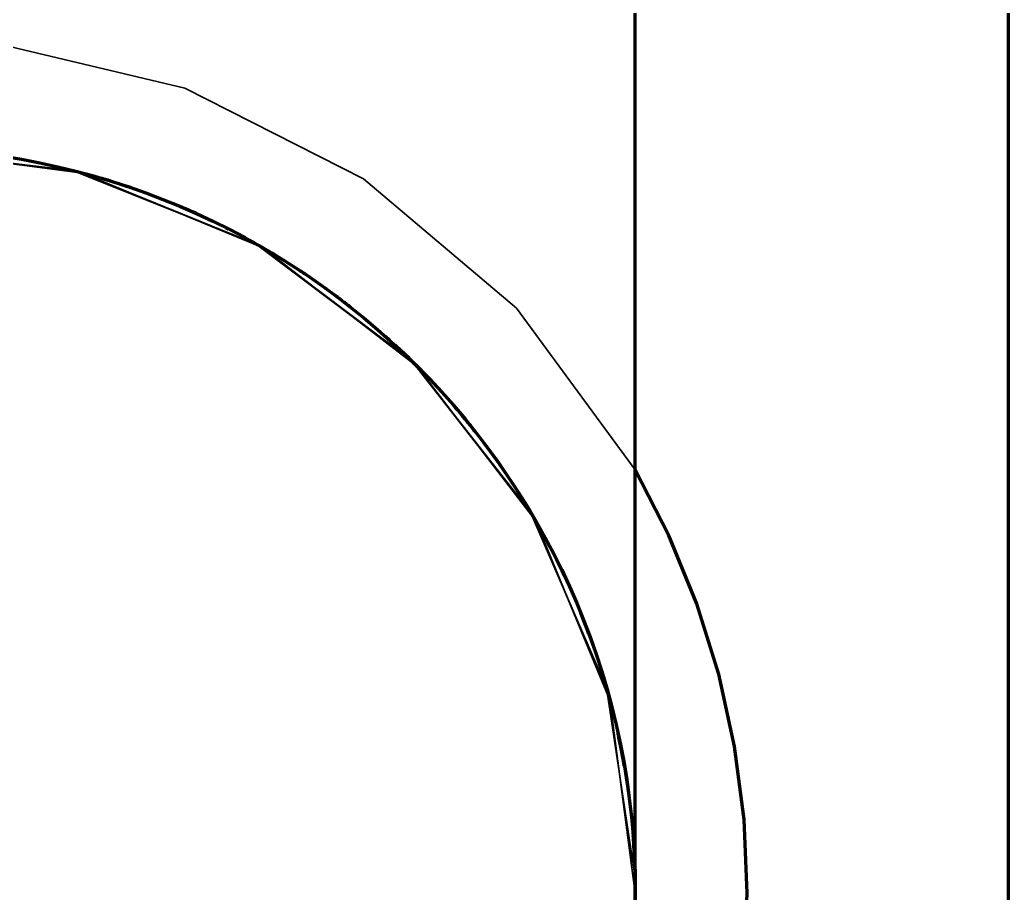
# Model space of a CAD drawing. Header units: millimetres. Extents: x 0 to 2382, y 0 to 420.
# Drawn here: x 124.7349 to 125, y 110 to 110.2343 of the extents above; entities that cross this region are included whole.
import ezdxf

# ---------------------------------------------------------------- set-up
doc = ezdxf.new("R2010")
doc.units = ezdxf.units.MM
doc.linetypes.add('IRAM-E-TRAZOS', pattern=[5, 4, -1])
doc.layers.add('01-VISIBLE', color=7, linetype='CONTINUOUS', lineweight=70)
doc.layers.add('02-OCULTA', color=4, linetype='IRAM-E-TRAZOS', lineweight=35)

msp = doc.modelspace()

# ---------------------------------------------------------------- linework, layer by layer
at = {"layer": '01-VISIBLE'}
for points in [[(125, 110.5), (125, 110.45), (125, 110.4), (125, 110.35), (125, 110.3), (125, 110.25), (125, 110.2), (125, 110.15), (125, 110.1), (125, 110.05), (125, 110)], [(124.9, 109.52), (124.9, 109.57053), (124.9, 109.62105), (124.9, 109.67158), (124.9, 109.72211), (124.9, 109.77263), (124.9, 109.82316), (124.9, 109.87368), (124.9, 109.92421), (124.9, 109.97474), (124.9, 110.02526), (124.9, 110.07579), (124.9, 110.12632), (124.9, 110.17684), (124.9, 110.22737), (124.9, 110.27789), (124.9, 110.32842), (124.9, 110.37895), (124.9, 110.42947), (124.9, 110.48)], [(124.9, 110), (124.9, 110.05333), (124.9, 110.10667), (124.9, 110.16), (124.9, 110.21333), (124.9, 110.26667), (124.9, 110.32), (124.9, 110.37333), (124.9, 110.42667), (124.9, 110.48)], [(124.73493, 110.19693), (124.73493, 110.19693), (124.73492, 110.19693), (124.73491, 110.19693), (124.73491, 110.19693), (124.7349, 110.19693), (124.73489, 110.19693)], [(124.75647, 110.19186), (124.75647, 110.19186), (124.75647, 110.19186), (124.75647, 110.19186), (124.75647, 110.19186), (124.75647, 110.19186), (124.75647, 110.19186)], [(124.75795, 110.19142), (124.75772, 110.19149), (124.75749, 110.19156), (124.75725, 110.19163), (124.75702, 110.1917), (124.75679, 110.19177), (124.75656, 110.19184)], [(124.76156, 110.19029), (124.76096, 110.19048), (124.76036, 110.19067), (124.75976, 110.19086), (124.75916, 110.19105), (124.75855, 110.19124), (124.75795, 110.19142)], [(124.76461, 110.18928), (124.7641, 110.18945), (124.76359, 110.18962), (124.76309, 110.18979), (124.76258, 110.18996), (124.76207, 110.19012), (124.76156, 110.19029)], [(124.76464, 110.18927), (124.76463, 110.18927), (124.76463, 110.18927), (124.76462, 110.18927), (124.76462, 110.18927), (124.76461, 110.18927), (124.76461, 110.18928)], [(124.77648, 110.1848), (124.77646, 110.18481), (124.77645, 110.18481), (124.77644, 110.18482), (124.77643, 110.18482), (124.77641, 110.18483), (124.7764, 110.18483)], [(124.78221, 110.18232), (124.78127, 110.18275), (124.78032, 110.18316), (124.77938, 110.18357), (124.77843, 110.18398), (124.77748, 110.18438), (124.77653, 110.18478)], [(124.78959, 110.17881), (124.78959, 110.17881), (124.78959, 110.17881), (124.78959, 110.17881), (124.78959, 110.17881), (124.78959, 110.17881), (124.78959, 110.17881)], [(124.78969, 110.17876), (124.78969, 110.17876), (124.78969, 110.17876), (124.78969, 110.17876), (124.78969, 110.17876), (124.78969, 110.17876), (124.78969, 110.17876)], [(124.78978, 110.17872), (124.78978, 110.17872), (124.78978, 110.17872), (124.78978, 110.17872), (124.78978, 110.17872), (124.78978, 110.17872), (124.78978, 110.17872)], [(124.79101, 110.17809), (124.79088, 110.17816), (124.79074, 110.17823), (124.79061, 110.1783), (124.79048, 110.17836), (124.79034, 110.17843), (124.79021, 110.1785)], [(124.80253, 110.17172), (124.80153, 110.17231), (124.80054, 110.17289), (124.79954, 110.17347), (124.79853, 110.17404), (124.79753, 110.17461), (124.79652, 110.17517)], [(124.80297, 110.17146), (124.8029, 110.1715), (124.80283, 110.17154), (124.80276, 110.17158), (124.80269, 110.17163), (124.80261, 110.17167), (124.80254, 110.17171)], [(124.80338, 110.17121), (124.80332, 110.17125), (124.80325, 110.17129), (124.80318, 110.17133), (124.80311, 110.17137), (124.80304, 110.17141), (124.80298, 110.17145)], [(124.80614, 110.16951), (124.80611, 110.16953), (124.80608, 110.16955), (124.80605, 110.16957), (124.80601, 110.16959), (124.80598, 110.16961), (124.80595, 110.16963)], [(124.80631, 110.16941), (124.80628, 110.16942), (124.80626, 110.16944), (124.80623, 110.16945), (124.80621, 110.16947), (124.80618, 110.16949), (124.80616, 110.1695)], [(124.80635, 110.16938), (124.80635, 110.16938), (124.80635, 110.16938), (124.80635, 110.16938), (124.80635, 110.16938), (124.80635, 110.16938), (124.80635, 110.16938)], [(124.80656, 110.16925), (124.80656, 110.16925), (124.80656, 110.16925), (124.80656, 110.16925), (124.80656, 110.16925), (124.80656, 110.16925), (124.80656, 110.16925)], [(124.80676, 110.16912), (124.80676, 110.16912), (124.80676, 110.16912), (124.80676, 110.16912), (124.80676, 110.16912), (124.80676, 110.16912), (124.80676, 110.16912)], [(124.80696, 110.16899), (124.80696, 110.16899), (124.80696, 110.16899), (124.80696, 110.16899), (124.80696, 110.16899), (124.80696, 110.16899), (124.80696, 110.16899)], [(124.80717, 110.16886), (124.80717, 110.16886), (124.80717, 110.16886), (124.80717, 110.16886), (124.80717, 110.16886), (124.80717, 110.16886), (124.80717, 110.16886)], [(124.80737, 110.16874), (124.80737, 110.16874), (124.80737, 110.16874), (124.80737, 110.16874), (124.80737, 110.16874), (124.80737, 110.16874), (124.80737, 110.16874)], [(124.80757, 110.16861), (124.80757, 110.16861), (124.80757, 110.16861), (124.80757, 110.16861), (124.80757, 110.16861), (124.80757, 110.16861), (124.80757, 110.16861)], [(124.80777, 110.16848), (124.80777, 110.16848), (124.80777, 110.16848), (124.80777, 110.16848), (124.80777, 110.16848), (124.80777, 110.16848), (124.80777, 110.16848)], [(124.80798, 110.16835), (124.80798, 110.16835), (124.80798, 110.16835), (124.80798, 110.16835), (124.80798, 110.16835), (124.80798, 110.16835), (124.80798, 110.16835)], [(124.80818, 110.16822), (124.80818, 110.16822), (124.80818, 110.16822), (124.80818, 110.16822), (124.80818, 110.16822), (124.80818, 110.16822), (124.80818, 110.16822)], [(124.80838, 110.16809), (124.80838, 110.16809), (124.80838, 110.16809), (124.80838, 110.16809), (124.80838, 110.16809), (124.80838, 110.16809), (124.80838, 110.16809)], [(124.80858, 110.16796), (124.80858, 110.16796), (124.80858, 110.16796), (124.80858, 110.16796), (124.80858, 110.16796), (124.80858, 110.16796), (124.80858, 110.16796)], [(124.80898, 110.1677), (124.80898, 110.1677), (124.80898, 110.1677), (124.80898, 110.1677), (124.80898, 110.1677), (124.80898, 110.1677), (124.80898, 110.1677)], [(124.80918, 110.16757), (124.80918, 110.16757), (124.80918, 110.16757), (124.80918, 110.16757), (124.80918, 110.16757), (124.80918, 110.16757), (124.80918, 110.16757)], [(124.80938, 110.16744), (124.80938, 110.16744), (124.80938, 110.16744), (124.80938, 110.16744), (124.80938, 110.16744), (124.80938, 110.16744), (124.80938, 110.16744)], [(124.80958, 110.16731), (124.80958, 110.16731), (124.80958, 110.16731), (124.80958, 110.16731), (124.80958, 110.16731), (124.80958, 110.16731), (124.80958, 110.16731)], [(124.80974, 110.1672), (124.80974, 110.1672), (124.80974, 110.1672), (124.80974, 110.1672), (124.80974, 110.1672), (124.80974, 110.1672), (124.80974, 110.1672)], [(124.8099, 110.1671), (124.8099, 110.1671), (124.8099, 110.1671), (124.8099, 110.1671), (124.8099, 110.1671), (124.8099, 110.1671), (124.8099, 110.1671)], [(124.81006, 110.16699), (124.81006, 110.16699), (124.81006, 110.16699), (124.81006, 110.16699), (124.81006, 110.16699), (124.81006, 110.16699), (124.81006, 110.16699)], [(124.81051, 110.16669), (124.81045, 110.16673), (124.81039, 110.16677), (124.81033, 110.16681), (124.81027, 110.16685), (124.81021, 110.16689), (124.81015, 110.16693)], [(124.81148, 110.16605), (124.81138, 110.16612), (124.81128, 110.16618), (124.81118, 110.16625), (124.81108, 110.16632), (124.81097, 110.16639), (124.81087, 110.16646)], [(124.81707, 110.16215), (124.81705, 110.16217), (124.81702, 110.16219), (124.817, 110.16221), (124.81697, 110.16223), (124.81694, 110.16225), (124.81692, 110.16227)], [(124.81738, 110.16193), (124.81738, 110.16193), (124.81737, 110.16194), (124.81737, 110.16194), (124.81737, 110.16194), (124.81736, 110.16194), (124.81736, 110.16195)], [(124.81787, 110.16157), (124.81786, 110.16158), (124.81785, 110.16159), (124.81784, 110.1616), (124.81783, 110.16161), (124.81782, 110.16162), (124.8178, 110.16162)], [(124.81825, 110.1613), (124.81825, 110.1613), (124.81825, 110.1613), (124.81825, 110.1613), (124.81825, 110.1613), (124.81825, 110.1613), (124.81825, 110.1613)], [(124.81873, 110.16094), (124.81873, 110.16095), (124.81872, 110.16095), (124.81871, 110.16096), (124.8187, 110.16097), (124.81869, 110.16097), (124.81869, 110.16098)], [(124.81916, 110.16063), (124.81916, 110.16063), (124.81915, 110.16063), (124.81914, 110.16064), (124.81914, 110.16064), (124.81913, 110.16065), (124.81912, 110.16065)], [(124.81921, 110.16059), (124.81921, 110.16059), (124.8192, 110.16059), (124.8192, 110.1606), (124.81919, 110.1606), (124.81919, 110.16061), (124.81918, 110.16061)], [(124.81927, 110.16055), (124.81926, 110.16055), (124.81925, 110.16056), (124.81924, 110.16056), (124.81924, 110.16057), (124.81923, 110.16058), (124.81922, 110.16058)], [(124.81932, 110.16051), (124.81931, 110.16051), (124.81931, 110.16052), (124.8193, 110.16052), (124.81929, 110.16053), (124.81928, 110.16054), (124.81927, 110.16054)], [(124.81937, 110.16047), (124.81937, 110.16047), (124.81936, 110.16048), (124.81935, 110.16048), (124.81934, 110.16049), (124.81934, 110.1605), (124.81933, 110.1605)], [(124.81943, 110.16043), (124.81942, 110.16043), (124.81941, 110.16044), (124.81941, 110.16044), (124.8194, 110.16045), (124.81939, 110.16045), (124.81938, 110.16046)], [(124.81948, 110.16039), (124.81947, 110.16039), (124.81947, 110.1604), (124.81946, 110.1604), (124.81945, 110.16041), (124.81945, 110.16041), (124.81944, 110.16042)], [(124.81953, 110.16035), (124.81953, 110.16035), (124.81952, 110.16036), (124.81951, 110.16036), (124.81951, 110.16037), (124.8195, 110.16037), (124.81949, 110.16038)], [(124.81959, 110.16031), (124.81958, 110.16031), (124.81958, 110.16032), (124.81957, 110.16032), (124.81956, 110.16033), (124.81956, 110.16033), (124.81955, 110.16034)], [(124.81964, 110.16027), (124.81964, 110.16027), (124.81963, 110.16028), (124.81962, 110.16028), (124.81962, 110.16029), (124.81961, 110.16029), (124.8196, 110.1603)], [(124.81969, 110.16023), (124.81969, 110.16023), (124.81968, 110.16024), (124.81968, 110.16024), (124.81967, 110.16025), (124.81967, 110.16025), (124.81966, 110.16026)], [(124.81975, 110.16019), (124.81974, 110.1602), (124.81973, 110.1602), (124.81972, 110.16021), (124.81971, 110.16021), (124.8197, 110.16022), (124.8197, 110.16023)], [(124.8198, 110.16015), (124.81979, 110.16016), (124.81978, 110.16016), (124.81978, 110.16017), (124.81977, 110.16017), (124.81976, 110.16018), (124.81975, 110.16019)], [(124.81985, 110.16011), (124.81985, 110.16012), (124.81984, 110.16012), (124.81983, 110.16013), (124.81982, 110.16013), (124.81981, 110.16014), (124.81981, 110.16015)], [(124.81991, 110.16007), (124.8199, 110.16008), (124.81989, 110.16008), (124.81988, 110.16009), (124.81988, 110.16009), (124.81987, 110.1601), (124.81986, 110.1601)], [(124.81996, 110.16003), (124.81995, 110.16004), (124.81995, 110.16004), (124.81994, 110.16005), (124.81993, 110.16005), (124.81992, 110.16006), (124.81992, 110.16006)], [(124.82001, 110.15999), (124.82001, 110.16), (124.82, 110.16), (124.81999, 110.16001), (124.81998, 110.16001), (124.81998, 110.16002), (124.81997, 110.16002)], [(124.82007, 110.15995), (124.82006, 110.15995), (124.82005, 110.15996), (124.82005, 110.15997), (124.82004, 110.15997), (124.82003, 110.15998), (124.82003, 110.15998)], [(124.82012, 110.15991), (124.82011, 110.15991), (124.82011, 110.15992), (124.8201, 110.15992), (124.82009, 110.15993), (124.82009, 110.15993), (124.82008, 110.15994)], [(124.82017, 110.15987), (124.82017, 110.15987), (124.82016, 110.15988), (124.82015, 110.15988), (124.82015, 110.15989), (124.82014, 110.15989), (124.82013, 110.1599)], [(124.82023, 110.15983), (124.82022, 110.15983), (124.82021, 110.15984), (124.82021, 110.15984), (124.8202, 110.15985), (124.8202, 110.15985), (124.82019, 110.15986)], [(124.82028, 110.15979), (124.82027, 110.15979), (124.82027, 110.1598), (124.82026, 110.1598), (124.82026, 110.15981), (124.82025, 110.15981), (124.82024, 110.15982)], [(124.82033, 110.15975), (124.82032, 110.15976), (124.82032, 110.15976), (124.82031, 110.15977), (124.8203, 110.15978), (124.82029, 110.15978), (124.82028, 110.15979)], [(124.82039, 110.15971), (124.82038, 110.15972), (124.82037, 110.15972), (124.82036, 110.15973), (124.82035, 110.15974), (124.82034, 110.15974), (124.82034, 110.15975)], [(124.82044, 110.15967), (124.82043, 110.15968), (124.82042, 110.15968), (124.82041, 110.15969), (124.82041, 110.15969), (124.8204, 110.1597), (124.82039, 110.15971)], [(124.82049, 110.15963), (124.82048, 110.15964), (124.82048, 110.15964), (124.82047, 110.15965), (124.82046, 110.15965), (124.82045, 110.15966), (124.82045, 110.15967)], [(124.82054, 110.15959), (124.82054, 110.1596), (124.82053, 110.1596), (124.82052, 110.15961), (124.82051, 110.15961), (124.82051, 110.15962), (124.8205, 110.15962)], [(124.8206, 110.15955), (124.82059, 110.15956), (124.82058, 110.15956), (124.82058, 110.15957), (124.82057, 110.15957), (124.82056, 110.15958), (124.82055, 110.15958)], [(124.82065, 110.15951), (124.82064, 110.15952), (124.82064, 110.15952), (124.82063, 110.15953), (124.82062, 110.15953), (124.82062, 110.15954), (124.82061, 110.15954)], [(124.8207, 110.15947), (124.8207, 110.15948), (124.82069, 110.15948), (124.82068, 110.15949), (124.82068, 110.15949), (124.82067, 110.1595), (124.82066, 110.1595)], [(124.82076, 110.15943), (124.82075, 110.15944), (124.82074, 110.15944), (124.82074, 110.15944), (124.82073, 110.15945), (124.82072, 110.15945), (124.82072, 110.15946)], [(124.82081, 110.15939), (124.8208, 110.15939), (124.8208, 110.1594), (124.82079, 110.1594), (124.82078, 110.15941), (124.82078, 110.15941), (124.82077, 110.15942)], [(124.82086, 110.15935), (124.82085, 110.15936), (124.82084, 110.15936), (124.82084, 110.15937), (124.82083, 110.15938), (124.82082, 110.15938), (124.82081, 110.15939)], [(124.82091, 110.15931), (124.82091, 110.15932), (124.8209, 110.15932), (124.82089, 110.15933), (124.82088, 110.15934), (124.82087, 110.15934), (124.82086, 110.15935)], [(124.82097, 110.15927), (124.82096, 110.15928), (124.82095, 110.15928), (124.82094, 110.15929), (124.82093, 110.15929), (124.82093, 110.1593), (124.82092, 110.15931)], [(124.82102, 110.15923), (124.82101, 110.15924), (124.821, 110.15924), (124.821, 110.15925), (124.82099, 110.15925), (124.82098, 110.15926), (124.82097, 110.15927)], [(124.82107, 110.15919), (124.82107, 110.1592), (124.82106, 110.1592), (124.82105, 110.15921), (124.82104, 110.15921), (124.82103, 110.15922), (124.82103, 110.15922)], [(124.82113, 110.15915), (124.82112, 110.15916), (124.82111, 110.15916), (124.8211, 110.15917), (124.8211, 110.15917), (124.82109, 110.15918), (124.82108, 110.15918)], [(124.82118, 110.15911), (124.82117, 110.15911), (124.82116, 110.15912), (124.82116, 110.15913), (124.82115, 110.15913), (124.82114, 110.15914), (124.82114, 110.15914)], [(124.82123, 110.15907), (124.82122, 110.15907), (124.82122, 110.15908), (124.82121, 110.15908), (124.8212, 110.15909), (124.8212, 110.15909), (124.82119, 110.1591)], [(124.82135, 110.15898), (124.82133, 110.15899), (124.82131, 110.15901), (124.8213, 110.15902), (124.82128, 110.15903), (124.82126, 110.15905), (124.82125, 110.15906)], [(124.82327, 110.15749), (124.82304, 110.15767), (124.82281, 110.15785), (124.82258, 110.15803), (124.82234, 110.15821), (124.82211, 110.15839), (124.82188, 110.15857)], [(124.82338, 110.15741), (124.82337, 110.15742), (124.82336, 110.15742), (124.82335, 110.15743), (124.82334, 110.15744), (124.82333, 110.15745), (124.82332, 110.15745)], [(124.82357, 110.15726), (124.82357, 110.15726), (124.82356, 110.15726), (124.82356, 110.15727), (124.82356, 110.15727), (124.82356, 110.15727), (124.82356, 110.15727)], [(124.82369, 110.15716), (124.82368, 110.15718), (124.82366, 110.15719), (124.82365, 110.1572), (124.82363, 110.15721), (124.82362, 110.15722), (124.82361, 110.15723)], [(124.82391, 110.15699), (124.82391, 110.15699), (124.82391, 110.15699), (124.82391, 110.15699), (124.82391, 110.15699), (124.82391, 110.15699), (124.82391, 110.15699)], [(124.82414, 110.15681), (124.82414, 110.15681), (124.82414, 110.15681), (124.82414, 110.15681), (124.82414, 110.15681), (124.82414, 110.15681), (124.82414, 110.15681)], [(124.82432, 110.15667), (124.82431, 110.15667), (124.8243, 110.15668), (124.82429, 110.15669), (124.82428, 110.1567), (124.82428, 110.1567), (124.82427, 110.15671)], [(124.8245, 110.15652), (124.8245, 110.15652), (124.8245, 110.15652), (124.8245, 110.15652), (124.8245, 110.15652), (124.8245, 110.15652), (124.8245, 110.15652)], [(124.82468, 110.15638), (124.82468, 110.15638), (124.82468, 110.15638), (124.82468, 110.15638), (124.82468, 110.15638), (124.82468, 110.15638), (124.82468, 110.15638)], [(124.82486, 110.15623), (124.82486, 110.15623), (124.82486, 110.15623), (124.82486, 110.15623), (124.82486, 110.15623), (124.82486, 110.15623), (124.82486, 110.15623)], [(124.82505, 110.15609), (124.82505, 110.15609), (124.82505, 110.15609), (124.82505, 110.15609), (124.82505, 110.15609), (124.82505, 110.15609), (124.82505, 110.15609)], [(124.82523, 110.15594), (124.82523, 110.15594), (124.82523, 110.15594), (124.82523, 110.15594), (124.82523, 110.15594), (124.82523, 110.15594), (124.82523, 110.15594)], [(124.82541, 110.1558), (124.82541, 110.1558), (124.82541, 110.1558), (124.82541, 110.1558), (124.82541, 110.1558), (124.82541, 110.1558), (124.82541, 110.1558)], [(124.82559, 110.15565), (124.82559, 110.15565), (124.82559, 110.15565), (124.82559, 110.15565), (124.82559, 110.15565), (124.82559, 110.15565), (124.82559, 110.15565)], [(124.82577, 110.15551), (124.82577, 110.15551), (124.82577, 110.15551), (124.82577, 110.15551), (124.82577, 110.15551), (124.82577, 110.15551), (124.82577, 110.15551)], [(124.82595, 110.15536), (124.82595, 110.15536), (124.82595, 110.15536), (124.82595, 110.15536), (124.82595, 110.15536), (124.82595, 110.15536), (124.82595, 110.15536)], [(124.83417, 110.14832), (124.83398, 110.14849), (124.83378, 110.14867), (124.83359, 110.14884), (124.83339, 110.14902), (124.8332, 110.14919), (124.83301, 110.14936)], [(124.83503, 110.14753), (124.83503, 110.14753), (124.83503, 110.14753), (124.83503, 110.14754), (124.83503, 110.14754), (124.83503, 110.14754), (124.83503, 110.14754)], [(124.83526, 110.14733), (124.83526, 110.14733), (124.83526, 110.14733), (124.83526, 110.14733), (124.83526, 110.14733), (124.83526, 110.14733), (124.83526, 110.14733)], [(124.83589, 110.14674), (124.83583, 110.1468), (124.83576, 110.14687), (124.83569, 110.14693), (124.83562, 110.14699), (124.83555, 110.14706), (124.83548, 110.14712)], [(124.84266, 110.14018), (124.84155, 110.14129), (124.84044, 110.14239), (124.83932, 110.14349), (124.8382, 110.14458), (124.83706, 110.14565), (124.83591, 110.14672)], [(124.85503, 110.12636), (124.85439, 110.12714), (124.85375, 110.12791), (124.85311, 110.12868), (124.85246, 110.12945), (124.8518, 110.13021), (124.85115, 110.13097)], [(124.85526, 110.12607), (124.85522, 110.12612), (124.85518, 110.12617), (124.85514, 110.12622), (124.85511, 110.12626), (124.85507, 110.12631), (124.85503, 110.12636)], [(124.85702, 110.12387), (124.85673, 110.12424), (124.85644, 110.12461), (124.85615, 110.12497), (124.85585, 110.12534), (124.85556, 110.1257), (124.85526, 110.12607)], [(124.85712, 110.12374), (124.85711, 110.12376), (124.8571, 110.12378), (124.85708, 110.12379), (124.85707, 110.12381), (124.85706, 110.12383), (124.85704, 110.12384)], [(124.8572, 110.12365), (124.85719, 110.12366), (124.85717, 110.12368), (124.85716, 110.12369), (124.85715, 110.12371), (124.85714, 110.12372), (124.85713, 110.12374)], [(124.85721, 110.12364), (124.85721, 110.12364), (124.85721, 110.12364), (124.85721, 110.12364), (124.8572, 110.12364), (124.8572, 110.12364), (124.8572, 110.12364)], [(124.86385, 110.11469), (124.86381, 110.11475), (124.86377, 110.11481), (124.86373, 110.11486), (124.86369, 110.11492), (124.86365, 110.11498), (124.86361, 110.11503)], [(124.86397, 110.11452), (124.86395, 110.11455), (124.86393, 110.11458), (124.86391, 110.11461), (124.86389, 110.11463), (124.86387, 110.11466), (124.86385, 110.11469)], [(124.86628, 110.11114), (124.8659, 110.11171), (124.86551, 110.11227), (124.86513, 110.11284), (124.86475, 110.1134), (124.86436, 110.11396), (124.86397, 110.11452)], [(124.93, 110), (124.92915, 110.01977), (124.9266, 110.0394), (124.92237, 110.05874), (124.9165, 110.07764), (124.90902, 110.09596), (124.9, 110.11358)], [(124.93, 110), (124.92915, 110.01977), (124.9266, 110.0394), (124.92237, 110.05874), (124.9165, 110.07764), (124.90902, 110.09596), (124.9, 110.11358)], [(124.8663, 110.11111), (124.86629, 110.11111), (124.86629, 110.11111), (124.86629, 110.11112), (124.86629, 110.11112), (124.86629, 110.11112), (124.86629, 110.11112)], [(124.86646, 110.11087), (124.86644, 110.11089), (124.86643, 110.11091), (124.86641, 110.11094), (124.8664, 110.11096), (124.86638, 110.11099), (124.86636, 110.11101)], [(124.86757, 110.10918), (124.86739, 110.10945), (124.86722, 110.10972), (124.86704, 110.10999), (124.86686, 110.11027), (124.86668, 110.11054), (124.8665, 110.11081)], [(124.87422, 110.09821), (124.87422, 110.09823), (124.87421, 110.09825), (124.8742, 110.09826), (124.87419, 110.09828), (124.87418, 110.09829), (124.87417, 110.09831)], [(124.87529, 110.09629), (124.87512, 110.09661), (124.87494, 110.09693), (124.87476, 110.09725), (124.87459, 110.09757), (124.87441, 110.09789), (124.87423, 110.09821)], [(124.87619, 110.09465), (124.87604, 110.09492), (124.87589, 110.0952), (124.87574, 110.09547), (124.87559, 110.09574), (124.87544, 110.09602), (124.87529, 110.09629)], [(124.87628, 110.09447), (124.87627, 110.0945), (124.87625, 110.09453), (124.87623, 110.09456), (124.87622, 110.09459), (124.8762, 110.09462), (124.87619, 110.09465)], [(124.87796, 110.09127), (124.87768, 110.09181), (124.87741, 110.09234), (124.87713, 110.09287), (124.87685, 110.0934), (124.87657, 110.09394), (124.87628, 110.09447)], [(124.87805, 110.09109), (124.87804, 110.09112), (124.87802, 110.09115), (124.87801, 110.09117), (124.878, 110.0912), (124.87798, 110.09122), (124.87797, 110.09125)], [(124.88134, 110.08435), (124.88118, 110.08469), (124.88103, 110.08503), (124.88087, 110.08537), (124.88071, 110.0857), (124.88055, 110.08604), (124.88039, 110.08638)], [(124.88391, 110.0786), (124.88391, 110.0786), (124.88391, 110.0786), (124.88391, 110.0786), (124.88391, 110.0786), (124.88391, 110.0786), (124.88391, 110.0786)], [(124.88398, 110.07844), (124.88398, 110.07844), (124.88398, 110.07844), (124.88398, 110.07844), (124.88398, 110.07844), (124.88398, 110.07844), (124.88398, 110.07844)], [(124.88404, 110.07828), (124.88404, 110.07828), (124.88404, 110.07828), (124.88404, 110.07828), (124.88404, 110.07828), (124.88404, 110.07828), (124.88404, 110.07828)], [(124.88528, 110.0753), (124.88528, 110.07532), (124.88527, 110.07533), (124.88526, 110.07535), (124.88526, 110.07536), (124.88525, 110.07538), (124.88524, 110.0754)], [(124.88532, 110.07522), (124.88532, 110.07522), (124.88532, 110.07522), (124.88532, 110.07522), (124.88532, 110.07522), (124.88532, 110.07522), (124.88532, 110.07522)], [(124.88534, 110.07515), (124.88534, 110.07515), (124.88534, 110.07515), (124.88534, 110.07515), (124.88534, 110.07515), (124.88534, 110.07515), (124.88534, 110.07515)], [(124.88748, 110.06966), (124.88714, 110.07057), (124.88679, 110.07147), (124.88644, 110.07238), (124.88609, 110.07328), (124.88573, 110.07419), (124.88537, 110.07509)], [(124.89538, 110.04275), (124.89537, 110.04276), (124.89537, 110.04277), (124.89537, 110.04279), (124.89537, 110.0428), (124.89537, 110.04281), (124.89536, 110.04282)], [(124.89556, 110.0419), (124.89553, 110.04204), (124.8955, 110.04218), (124.89547, 110.04232), (124.89544, 110.04246), (124.89541, 110.0426), (124.89538, 110.04274)], [(124.89561, 110.0417), (124.8956, 110.04173), (124.89559, 110.04176), (124.89558, 110.0418), (124.89558, 110.04183), (124.89557, 110.04186), (124.89556, 110.04189)], [(124.89705, 110.03425), (124.89683, 110.03549), (124.8966, 110.03673), (124.89636, 110.03797), (124.89612, 110.03921), (124.89587, 110.04045), (124.89561, 110.04168)], [(124.89709, 110.03399), (124.89708, 110.03403), (124.89708, 110.03406), (124.89707, 110.03409), (124.89707, 110.03413), (124.89706, 110.03416), (124.89706, 110.03419)], [(124.89942, 110.01523), (124.89942, 110.01527), (124.89941, 110.0153), (124.89941, 110.01534), (124.89941, 110.01537), (124.89941, 110.0154), (124.8994, 110.01544)], [(124.89942, 110.01517), (124.89942, 110.01517), (124.89942, 110.01517), (124.89942, 110.01517), (124.89942, 110.01517), (124.89942, 110.01517), (124.89942, 110.01517)], [(124.89943, 110.01506), (124.89943, 110.01506), (124.89943, 110.01506), (124.89943, 110.01506), (124.89943, 110.01506), (124.89943, 110.01506), (124.89943, 110.01506)], [(124.89992, 110.00571), (124.89992, 110.00571), (124.89992, 110.00571), (124.89992, 110.00571), (124.89992, 110.00571), (124.89992, 110.00572), (124.89992, 110.00572)], [(124.89996, 110.00413), (124.89995, 110.00437), (124.89995, 110.00462), (124.89994, 110.00487), (124.89993, 110.00511), (124.89993, 110.00536), (124.89992, 110.00561)], [(124.89996, 110.00411), (124.89997, 110.00342), (124.89998, 110.00274), (124.89999, 110.00205), (124.9, 110.00137), (124.9, 110.00068), (124.9, 110)], [(124.9, 110), (124.9, 110.00068), (124.9, 110.00137), (124.89999, 110.00205), (124.89998, 110.00274), (124.89997, 110.00342), (124.89996, 110.00411)], [(124.9, 110), (124.89959, 109.98718), (124.89836, 109.97441), (124.89631, 109.96175), (124.89345, 109.94924), (124.8898, 109.93695), (124.88537, 109.92491)], [(124.89996, 109.99589), (124.89997, 109.99658), (124.89998, 109.99726), (124.89999, 109.99795), (124.9, 109.99863), (124.9, 109.99932), (124.9, 110)], [(124.9, 109.88642), (124.90902, 109.90404), (124.9165, 109.92236), (124.92237, 109.94126), (124.9266, 109.9606), (124.92915, 109.98023), (124.93, 110)], [(124.9, 109.88642), (124.90902, 109.90404), (124.9165, 109.92236), (124.92237, 109.94126), (124.9266, 109.9606), (124.92915, 109.98023), (124.93, 110)], [(124.9, 109.52), (124.9, 109.57333), (124.9, 109.62667), (124.9, 109.68), (124.9, 109.73333), (124.9, 109.78667), (124.9, 109.84), (124.9, 109.89333), (124.9, 109.94667), (124.9, 110)], [(125, 110), (125, 109.95), (125, 109.9), (125, 109.85), (125, 109.8), (125, 109.75), (125, 109.7), (125, 109.65), (125, 109.6), (125, 109.55), (125, 109.5), (125, 109.45), (125, 109.4), (125, 109.35), (125, 109.3)]]:
    msp.add_lwpolyline(points, dxfattribs=at)
msp.add_circle((124.7, 110), 0.2, dxfattribs=at)
at = {"layer": '02-OCULTA'}
for points in [[(125, 109.74615), (125, 109.79692), (125, 109.84769), (125, 109.89846), (125, 109.94923), (125, 110), (125, 110.05077), (125, 110.10154), (125, 110.15231), (125, 110.20308), (125, 110.25385), (125, 110.30462), (125, 110.35538), (125, 110.40615), (125, 110.45692), (125, 110.50769)], [(125, 110.50769), (125, 110.45692), (125, 110.40615), (125, 110.35538), (125, 110.30462), (125, 110.25385), (125, 110.20308), (125, 110.15231), (125, 110.10154), (125, 110.05077), (125, 110)], [(125, 109.75), (125, 109.8), (125, 109.85), (125, 109.9), (125, 109.95), (125, 110), (125, 110.05), (125, 110.1), (125, 110.15), (125, 110.2), (125, 110.25), (125, 110.3), (125, 110.35), (125, 110.4), (125, 110.45), (125, 110.5)], [(124.9, 110.11358), (124.86817, 110.15691), (124.82715, 110.19166), (124.77918, 110.21594), (124.72688, 110.22842), (124.67312, 110.22842), (124.62082, 110.21594), (124.57285, 110.19166), (124.53183, 110.15691), (124.5, 110.11358)], [(124.9, 110.11358), (124.86817, 110.15691), (124.82715, 110.19166), (124.77918, 110.21594), (124.72688, 110.22842), (124.67312, 110.22842), (124.62082, 110.21594), (124.57285, 110.19166), (124.53183, 110.15691), (124.5, 110.11358)], [(124.69668, 110.19997), (124.74909, 110.19388), (124.79808, 110.1743), (124.84024, 110.14259), (124.87265, 110.10096), (124.89304, 110.0523), (124.9, 110)], [(124.7, 110.2), (124.7511, 110.19336), (124.79881, 110.17389), (124.83996, 110.14287), (124.87182, 110.10236), (124.89227, 110.05506), (124.89996, 110.00411)], [(124.7, 110.2), (124.75176, 110.19319), (124.8, 110.17321), (124.84142, 110.14142), (124.87321, 110.1), (124.89319, 110.05176), (124.9, 110)], [(124.75647, 110.19186), (124.75292, 110.19287), (124.74935, 110.19381), (124.74577, 110.19469), (124.74217, 110.1955), (124.73856, 110.19625), (124.73493, 110.19693)], [(124.75656, 110.19184), (124.75654, 110.19184), (124.75653, 110.19184), (124.75651, 110.19185), (124.7565, 110.19185), (124.75649, 110.19186), (124.75647, 110.19186)], [(124.75795, 110.19142), (124.75795, 110.19142), (124.75795, 110.19142), (124.75795, 110.19142), (124.75795, 110.19142), (124.75795, 110.19142), (124.75795, 110.19142)], [(124.76156, 110.19029), (124.76156, 110.19029), (124.76156, 110.19029), (124.76156, 110.19029), (124.76156, 110.19029), (124.76156, 110.19029), (124.76156, 110.19029)], [(124.76461, 110.18928), (124.76461, 110.18928), (124.76461, 110.18928), (124.76461, 110.18928), (124.76461, 110.18928), (124.76461, 110.18928), (124.76461, 110.18928)], [(124.7764, 110.18483), (124.77446, 110.18562), (124.77251, 110.18639), (124.77055, 110.18714), (124.76859, 110.18787), (124.76662, 110.18858), (124.76464, 110.18927)], [(124.77653, 110.18478), (124.77652, 110.18478), (124.77651, 110.18479), (124.7765, 110.18479), (124.77649, 110.18479), (124.77648, 110.1848), (124.77648, 110.1848)], [(124.78959, 110.17881), (124.78837, 110.17942), (124.78714, 110.18002), (124.78592, 110.18061), (124.78468, 110.18119), (124.78345, 110.18176), (124.78221, 110.18232)], [(124.78969, 110.17876), (124.78967, 110.17877), (124.78966, 110.17878), (124.78964, 110.17879), (124.78962, 110.17879), (124.78961, 110.1788), (124.78959, 110.17881)], [(124.78978, 110.17872), (124.78977, 110.17872), (124.78975, 110.17873), (124.78974, 110.17874), (124.78972, 110.17875), (124.78971, 110.17875), (124.78969, 110.17876)], [(124.79021, 110.1785), (124.79014, 110.17854), (124.79007, 110.17857), (124.78999, 110.17861), (124.78992, 110.17864), (124.78985, 110.17868), (124.78978, 110.17872)], [(124.79652, 110.17517), (124.79561, 110.17567), (124.79469, 110.17616), (124.79378, 110.17665), (124.79286, 110.17714), (124.79194, 110.17762), (124.79101, 110.17809)], [(124.80254, 110.17171), (124.80254, 110.17171), (124.80254, 110.17172), (124.80254, 110.17172), (124.80253, 110.17172), (124.80253, 110.17172), (124.80253, 110.17172)], [(124.80298, 110.17145), (124.80298, 110.17145), (124.80297, 110.17145), (124.80297, 110.17145), (124.80297, 110.17145), (124.80297, 110.17145), (124.80297, 110.17146)], [(124.80595, 110.16963), (124.80552, 110.1699), (124.8051, 110.17016), (124.80467, 110.17042), (124.80424, 110.17069), (124.80381, 110.17095), (124.80338, 110.17121)], [(124.80616, 110.1695), (124.80616, 110.1695), (124.80615, 110.1695), (124.80615, 110.16951), (124.80615, 110.16951), (124.80615, 110.16951), (124.80614, 110.16951)], [(124.80635, 110.16938), (124.80634, 110.16939), (124.80633, 110.16939), (124.80633, 110.16939), (124.80632, 110.1694), (124.80632, 110.1694), (124.80631, 110.16941)], [(124.80656, 110.16925), (124.80652, 110.16927), (124.80649, 110.16929), (124.80645, 110.16931), (124.80642, 110.16934), (124.80639, 110.16936), (124.80635, 110.16938)], [(124.80676, 110.16912), (124.80673, 110.16914), (124.80669, 110.16917), (124.80666, 110.16919), (124.80662, 110.16921), (124.80659, 110.16923), (124.80656, 110.16925)], [(124.80696, 110.16899), (124.80693, 110.16902), (124.8069, 110.16904), (124.80686, 110.16906), (124.80683, 110.16908), (124.80679, 110.1691), (124.80676, 110.16912)], [(124.80717, 110.16886), (124.80713, 110.16889), (124.8071, 110.16891), (124.80706, 110.16893), (124.80703, 110.16895), (124.807, 110.16897), (124.80696, 110.16899)], [(124.80737, 110.16874), (124.80733, 110.16876), (124.8073, 110.16878), (124.80727, 110.1688), (124.80723, 110.16882), (124.8072, 110.16884), (124.80717, 110.16886)], [(124.80757, 110.16861), (124.80754, 110.16863), (124.8075, 110.16865), (124.80747, 110.16867), (124.80744, 110.16869), (124.8074, 110.16871), (124.80737, 110.16874)], [(124.80777, 110.16848), (124.80774, 110.1685), (124.80771, 110.16852), (124.80767, 110.16854), (124.80764, 110.16856), (124.80761, 110.16859), (124.80757, 110.16861)], [(124.80798, 110.16835), (124.80794, 110.16837), (124.80791, 110.16839), (124.80787, 110.16841), (124.80784, 110.16843), (124.80781, 110.16846), (124.80777, 110.16848)], [(124.80818, 110.16822), (124.80814, 110.16824), (124.80811, 110.16826), (124.80808, 110.16828), (124.80804, 110.16831), (124.80801, 110.16833), (124.80798, 110.16835)], [(124.80838, 110.16809), (124.80835, 110.16811), (124.80831, 110.16813), (124.80828, 110.16815), (124.80824, 110.16818), (124.80821, 110.1682), (124.80818, 110.16822)], [(124.80858, 110.16796), (124.80855, 110.16798), (124.80851, 110.168), (124.80848, 110.16802), (124.80845, 110.16805), (124.80841, 110.16807), (124.80838, 110.16809)], [(124.80898, 110.1677), (124.80891, 110.16774), (124.80885, 110.16779), (124.80878, 110.16783), (124.80871, 110.16787), (124.80865, 110.16792), (124.80858, 110.16796)], [(124.80918, 110.16757), (124.80915, 110.16759), (124.80912, 110.16761), (124.80908, 110.16763), (124.80905, 110.16766), (124.80902, 110.16768), (124.80898, 110.1677)], [(124.80938, 110.16744), (124.80935, 110.16746), (124.80932, 110.16748), (124.80928, 110.1675), (124.80925, 110.16752), (124.80922, 110.16755), (124.80918, 110.16757)], [(124.80958, 110.16731), (124.80955, 110.16733), (124.80952, 110.16735), (124.80948, 110.16737), (124.80945, 110.16739), (124.80942, 110.16742), (124.80938, 110.16744)], [(124.80974, 110.1672), (124.80972, 110.16722), (124.80969, 110.16724), (124.80966, 110.16725), (124.80964, 110.16727), (124.80961, 110.16729), (124.80958, 110.16731)], [(124.8099, 110.1671), (124.80988, 110.16711), (124.80985, 110.16713), (124.80982, 110.16715), (124.8098, 110.16717), (124.80977, 110.16718), (124.80974, 110.1672)], [(124.81006, 110.16699), (124.81004, 110.16701), (124.81001, 110.16703), (124.80998, 110.16704), (124.80996, 110.16706), (124.80993, 110.16708), (124.8099, 110.1671)], [(124.81015, 110.16693), (124.81014, 110.16694), (124.81012, 110.16695), (124.81011, 110.16696), (124.81009, 110.16697), (124.81008, 110.16698), (124.81006, 110.16699)], [(124.81087, 110.16646), (124.81081, 110.1665), (124.81075, 110.16653), (124.81069, 110.16657), (124.81063, 110.16661), (124.81057, 110.16665), (124.81051, 110.16669)], [(124.81692, 110.16227), (124.81602, 110.16291), (124.81512, 110.16355), (124.81422, 110.16418), (124.81331, 110.16481), (124.8124, 110.16543), (124.81148, 110.16605)], [(124.81736, 110.16195), (124.81731, 110.16198), (124.81727, 110.16201), (124.81722, 110.16205), (124.81717, 110.16208), (124.81712, 110.16212), (124.81707, 110.16215)], [(124.8178, 110.16162), (124.81773, 110.16168), (124.81766, 110.16173), (124.81759, 110.16178), (124.81752, 110.16183), (124.81745, 110.16188), (124.81738, 110.16193)], [(124.81825, 110.1613), (124.81818, 110.16135), (124.81812, 110.16139), (124.81806, 110.16144), (124.818, 110.16148), (124.81793, 110.16153), (124.81787, 110.16157)], [(124.81869, 110.16098), (124.81861, 110.16103), (124.81854, 110.16108), (124.81847, 110.16114), (124.8184, 110.16119), (124.81832, 110.16124), (124.81825, 110.1613)], [(124.81912, 110.16065), (124.81906, 110.1607), (124.81899, 110.16075), (124.81893, 110.1608), (124.81886, 110.16085), (124.8188, 110.16089), (124.81873, 110.16094)], [(124.81918, 110.16061), (124.81918, 110.16061), (124.81917, 110.16062), (124.81917, 110.16062), (124.81917, 110.16062), (124.81916, 110.16062), (124.81916, 110.16063)], [(124.81922, 110.16058), (124.81922, 110.16058), (124.81922, 110.16058), (124.81922, 110.16058), (124.81922, 110.16059), (124.81922, 110.16059), (124.81921, 110.16059)], [(124.81927, 110.16054), (124.81927, 110.16054), (124.81927, 110.16054), (124.81927, 110.16054), (124.81927, 110.16054), (124.81927, 110.16055), (124.81927, 110.16055)], [(124.81933, 110.1605), (124.81933, 110.1605), (124.81933, 110.1605), (124.81933, 110.1605), (124.81932, 110.1605), (124.81932, 110.16051), (124.81932, 110.16051)], [(124.81938, 110.16046), (124.81938, 110.16046), (124.81938, 110.16046), (124.81938, 110.16046), (124.81938, 110.16046), (124.81938, 110.16047), (124.81937, 110.16047)], [(124.81944, 110.16042), (124.81944, 110.16042), (124.81944, 110.16042), (124.81943, 110.16042), (124.81943, 110.16042), (124.81943, 110.16043), (124.81943, 110.16043)], [(124.81949, 110.16038), (124.81949, 110.16038), (124.81949, 110.16038), (124.81949, 110.16038), (124.81949, 110.16038), (124.81948, 110.16039), (124.81948, 110.16039)], [(124.81955, 110.16034), (124.81955, 110.16034), (124.81954, 110.16034), (124.81954, 110.16034), (124.81954, 110.16034), (124.81954, 110.16035), (124.81953, 110.16035)], [(124.8196, 110.1603), (124.8196, 110.1603), (124.8196, 110.1603), (124.8196, 110.1603), (124.81959, 110.1603), (124.81959, 110.16031), (124.81959, 110.16031)], [(124.81966, 110.16026), (124.81966, 110.16026), (124.81965, 110.16026), (124.81965, 110.16026), (124.81965, 110.16026), (124.81964, 110.16027), (124.81964, 110.16027)], [(124.8197, 110.16023), (124.8197, 110.16023), (124.8197, 110.16023), (124.8197, 110.16023), (124.8197, 110.16023), (124.81969, 110.16023), (124.81969, 110.16023)], [(124.81975, 110.16019), (124.81975, 110.16019), (124.81975, 110.16019), (124.81975, 110.16019), (124.81975, 110.16019), (124.81975, 110.16019), (124.81975, 110.16019)], [(124.81981, 110.16015), (124.8198, 110.16015), (124.8198, 110.16015), (124.8198, 110.16015), (124.8198, 110.16015), (124.8198, 110.16015), (124.8198, 110.16015)], [(124.81986, 110.1601), (124.81986, 110.16011), (124.81986, 110.16011), (124.81986, 110.16011), (124.81986, 110.16011), (124.81986, 110.16011), (124.81985, 110.16011)], [(124.81992, 110.16006), (124.81991, 110.16006), (124.81991, 110.16007), (124.81991, 110.16007), (124.81991, 110.16007), (124.81991, 110.16007), (124.81991, 110.16007)], [(124.81997, 110.16002), (124.81997, 110.16002), (124.81997, 110.16002), (124.81997, 110.16003), (124.81996, 110.16003), (124.81996, 110.16003), (124.81996, 110.16003)], [(124.82003, 110.15998), (124.82002, 110.15998), (124.82002, 110.15998), (124.82002, 110.15999), (124.82002, 110.15999), (124.82002, 110.15999), (124.82001, 110.15999)], [(124.82008, 110.15994), (124.82008, 110.15994), (124.82008, 110.15994), (124.82007, 110.15994), (124.82007, 110.15995), (124.82007, 110.15995), (124.82007, 110.15995)], [(124.82013, 110.1599), (124.82013, 110.1599), (124.82013, 110.1599), (124.82013, 110.1599), (124.82013, 110.15991), (124.82012, 110.15991), (124.82012, 110.15991)], [(124.82019, 110.15986), (124.82019, 110.15986), (124.82018, 110.15986), (124.82018, 110.15986), (124.82018, 110.15987), (124.82018, 110.15987), (124.82017, 110.15987)], [(124.82024, 110.15982), (124.82024, 110.15982), (124.82024, 110.15982), (124.82024, 110.15982), (124.82023, 110.15983), (124.82023, 110.15983), (124.82023, 110.15983)], [(124.82028, 110.15979), (124.82028, 110.15979), (124.82028, 110.15979), (124.82028, 110.15979), (124.82028, 110.15979), (124.82028, 110.15979), (124.82028, 110.15979)], [(124.82034, 110.15975), (124.82034, 110.15975), (124.82033, 110.15975), (124.82033, 110.15975), (124.82033, 110.15975), (124.82033, 110.15975), (124.82033, 110.15975)], [(124.82039, 110.15971), (124.82039, 110.15971), (124.82039, 110.15971), (124.82039, 110.15971), (124.82039, 110.15971), (124.82039, 110.15971), (124.82039, 110.15971)], [(124.82045, 110.15967), (124.82044, 110.15967), (124.82044, 110.15967), (124.82044, 110.15967), (124.82044, 110.15967), (124.82044, 110.15967), (124.82044, 110.15967)], [(124.8205, 110.15962), (124.8205, 110.15962), (124.8205, 110.15963), (124.8205, 110.15963), (124.82049, 110.15963), (124.82049, 110.15963), (124.82049, 110.15963)], [(124.82055, 110.15958), (124.82055, 110.15958), (124.82055, 110.15959), (124.82055, 110.15959), (124.82055, 110.15959), (124.82055, 110.15959), (124.82054, 110.15959)], [(124.82061, 110.15954), (124.82061, 110.15954), (124.82061, 110.15954), (124.8206, 110.15955), (124.8206, 110.15955), (124.8206, 110.15955), (124.8206, 110.15955)], [(124.82066, 110.1595), (124.82066, 110.1595), (124.82066, 110.1595), (124.82066, 110.15951), (124.82065, 110.15951), (124.82065, 110.15951), (124.82065, 110.15951)], [(124.82072, 110.15946), (124.82071, 110.15946), (124.82071, 110.15946), (124.82071, 110.15946), (124.82071, 110.15947), (124.82071, 110.15947), (124.8207, 110.15947)], [(124.82077, 110.15942), (124.82077, 110.15942), (124.82077, 110.15942), (124.82076, 110.15942), (124.82076, 110.15943), (124.82076, 110.15943), (124.82076, 110.15943)], [(124.82081, 110.15939), (124.82081, 110.15939), (124.82081, 110.15939), (124.82081, 110.15939), (124.82081, 110.15939), (124.82081, 110.15939), (124.82081, 110.15939)], [(124.82086, 110.15935), (124.82086, 110.15935), (124.82086, 110.15935), (124.82086, 110.15935), (124.82086, 110.15935), (124.82086, 110.15935), (124.82086, 110.15935)], [(124.82092, 110.15931), (124.82092, 110.15931), (124.82092, 110.15931), (124.82092, 110.15931), (124.82092, 110.15931), (124.82092, 110.15931), (124.82091, 110.15931)], [(124.82097, 110.15927), (124.82097, 110.15927), (124.82097, 110.15927), (124.82097, 110.15927), (124.82097, 110.15927), (124.82097, 110.15927), (124.82097, 110.15927)], [(124.82103, 110.15922), (124.82103, 110.15923), (124.82102, 110.15923), (124.82102, 110.15923), (124.82102, 110.15923), (124.82102, 110.15923), (124.82102, 110.15923)], [(124.82108, 110.15918), (124.82108, 110.15918), (124.82108, 110.15919), (124.82108, 110.15919), (124.82108, 110.15919), (124.82107, 110.15919), (124.82107, 110.15919)], [(124.82114, 110.15914), (124.82113, 110.15914), (124.82113, 110.15914), (124.82113, 110.15915), (124.82113, 110.15915), (124.82113, 110.15915), (124.82113, 110.15915)], [(124.82119, 110.1591), (124.82119, 110.1591), (124.82119, 110.1591), (124.82118, 110.1591), (124.82118, 110.15911), (124.82118, 110.15911), (124.82118, 110.15911)], [(124.82125, 110.15906), (124.82124, 110.15906), (124.82124, 110.15906), (124.82124, 110.15906), (124.82124, 110.15907), (124.82123, 110.15907), (124.82123, 110.15907)], [(124.82188, 110.15857), (124.82179, 110.15864), (124.8217, 110.15871), (124.82161, 110.15878), (124.82153, 110.15884), (124.82144, 110.15891), (124.82135, 110.15898)], [(124.82332, 110.15745), (124.82331, 110.15746), (124.82331, 110.15747), (124.8233, 110.15747), (124.82329, 110.15748), (124.82328, 110.15749), (124.82327, 110.15749)], [(124.82356, 110.15727), (124.82353, 110.15729), (124.8235, 110.15732), (124.82347, 110.15734), (124.82344, 110.15736), (124.82341, 110.15739), (124.82338, 110.15741)], [(124.82361, 110.15723), (124.8236, 110.15724), (124.82359, 110.15724), (124.82359, 110.15725), (124.82358, 110.15725), (124.82357, 110.15726), (124.82357, 110.15726)], [(124.82391, 110.15699), (124.82388, 110.15702), (124.82384, 110.15705), (124.8238, 110.15708), (124.82377, 110.15711), (124.82373, 110.15713), (124.82369, 110.15716)], [(124.82414, 110.15681), (124.8241, 110.15684), (124.82406, 110.15687), (124.82402, 110.1569), (124.82399, 110.15693), (124.82395, 110.15696), (124.82391, 110.15699)], [(124.82427, 110.15671), (124.82424, 110.15673), (124.82422, 110.15674), (124.8242, 110.15676), (124.82418, 110.15678), (124.82416, 110.1568), (124.82414, 110.15681)], [(124.8245, 110.15652), (124.82447, 110.15655), (124.82444, 110.15657), (124.82441, 110.1566), (124.82438, 110.15662), (124.82435, 110.15664), (124.82432, 110.15667)], [(124.82468, 110.15638), (124.82465, 110.1564), (124.82462, 110.15643), (124.82459, 110.15645), (124.82456, 110.15647), (124.82453, 110.1565), (124.8245, 110.15652)], [(124.82486, 110.15623), (124.82483, 110.15626), (124.8248, 110.15628), (124.82477, 110.15631), (124.82474, 110.15633), (124.82471, 110.15635), (124.82468, 110.15638)], [(124.82505, 110.15609), (124.82502, 110.15611), (124.82499, 110.15614), (124.82496, 110.15616), (124.82493, 110.15618), (124.8249, 110.15621), (124.82486, 110.15623)], [(124.82523, 110.15594), (124.8252, 110.15597), (124.82517, 110.15599), (124.82514, 110.15602), (124.82511, 110.15604), (124.82508, 110.15606), (124.82505, 110.15609)], [(124.82541, 110.1558), (124.82538, 110.15582), (124.82535, 110.15585), (124.82532, 110.15587), (124.82529, 110.15589), (124.82526, 110.15592), (124.82523, 110.15594)], [(124.82559, 110.15565), (124.82556, 110.15568), (124.82553, 110.1557), (124.8255, 110.15572), (124.82547, 110.15575), (124.82544, 110.15577), (124.82541, 110.1558)], [(124.82577, 110.15551), (124.82574, 110.15553), (124.82571, 110.15555), (124.82568, 110.15558), (124.82565, 110.1556), (124.82562, 110.15563), (124.82559, 110.15565)], [(124.82595, 110.15536), (124.82592, 110.15538), (124.82589, 110.15541), (124.82586, 110.15543), (124.82583, 110.15546), (124.8258, 110.15548), (124.82577, 110.15551)], [(124.83301, 110.14936), (124.83185, 110.15039), (124.83068, 110.1514), (124.82951, 110.1524), (124.82833, 110.1534), (124.82715, 110.15438), (124.82595, 110.15536)], [(124.83503, 110.14754), (124.83489, 110.14767), (124.83474, 110.1478), (124.8346, 110.14793), (124.83446, 110.14806), (124.83431, 110.14819), (124.83417, 110.14832)], [(124.83526, 110.14733), (124.83522, 110.14736), (124.83518, 110.1474), (124.83514, 110.14743), (124.83511, 110.14747), (124.83507, 110.1475), (124.83503, 110.14753)], [(124.83548, 110.14712), (124.83545, 110.14715), (124.83541, 110.14719), (124.83537, 110.14722), (124.83533, 110.14726), (124.8353, 110.14729), (124.83526, 110.14733)], [(124.83591, 110.14672), (124.83591, 110.14673), (124.83591, 110.14673), (124.8359, 110.14673), (124.8359, 110.14673), (124.8359, 110.14674), (124.83589, 110.14674)], [(124.85115, 110.13097), (124.84977, 110.13254), (124.84838, 110.1341), (124.84697, 110.13564), (124.84555, 110.13717), (124.84411, 110.13868), (124.84266, 110.14018)], [(124.85503, 110.12636), (124.85503, 110.12636), (124.85503, 110.12636), (124.85503, 110.12636), (124.85503, 110.12636), (124.85503, 110.12636), (124.85503, 110.12636)], [(124.85526, 110.12607), (124.85526, 110.12607), (124.85526, 110.12607), (124.85526, 110.12607), (124.85526, 110.12607), (124.85526, 110.12607), (124.85526, 110.12607)], [(124.85704, 110.12384), (124.85704, 110.12385), (124.85704, 110.12385), (124.85703, 110.12386), (124.85703, 110.12386), (124.85703, 110.12387), (124.85702, 110.12387)], [(124.85713, 110.12374), (124.85712, 110.12374), (124.85712, 110.12374), (124.85712, 110.12374), (124.85712, 110.12374), (124.85712, 110.12374), (124.85712, 110.12374)], [(124.8572, 110.12364), (124.8572, 110.12364), (124.8572, 110.12364), (124.8572, 110.12365), (124.8572, 110.12365), (124.8572, 110.12365), (124.8572, 110.12365)], [(124.86361, 110.11503), (124.86257, 110.11649), (124.86153, 110.11794), (124.86047, 110.11938), (124.85939, 110.12081), (124.85831, 110.12223), (124.85721, 110.12364)], [(124.86385, 110.11469), (124.86385, 110.11469), (124.86385, 110.11469), (124.86385, 110.11469), (124.86385, 110.11469), (124.86385, 110.11469), (124.86385, 110.11469)], [(124.86397, 110.11452), (124.86397, 110.11452), (124.86397, 110.11452), (124.86397, 110.11452), (124.86397, 110.11452), (124.86397, 110.11452), (124.86397, 110.11452)], [(124.86629, 110.11112), (124.86629, 110.11113), (124.86628, 110.11113), (124.86628, 110.11113), (124.86628, 110.11114), (124.86628, 110.11114), (124.86628, 110.11114)], [(124.86636, 110.11101), (124.86635, 110.11103), (124.86634, 110.11104), (124.86633, 110.11106), (124.86632, 110.11108), (124.86631, 110.11109), (124.8663, 110.11111)], [(124.8665, 110.11081), (124.86649, 110.11082), (124.86649, 110.11083), (124.86648, 110.11084), (124.86647, 110.11085), (124.86647, 110.11086), (124.86646, 110.11087)], [(124.87417, 110.09831), (124.87312, 110.10015), (124.87205, 110.10198), (124.87096, 110.1038), (124.86985, 110.1056), (124.86872, 110.1074), (124.86757, 110.10918)], [(124.87423, 110.09821), (124.87423, 110.09821), (124.87423, 110.09821), (124.87423, 110.09821), (124.87423, 110.09821), (124.87423, 110.09821), (124.87422, 110.09821)], [(124.87529, 110.09629), (124.87529, 110.09629), (124.87529, 110.09629), (124.87529, 110.09629), (124.87529, 110.09629), (124.87529, 110.09629), (124.87529, 110.09629)], [(124.87619, 110.09465), (124.87619, 110.09465), (124.87619, 110.09465), (124.87619, 110.09465), (124.87619, 110.09465), (124.87619, 110.09465), (124.87619, 110.09465)], [(124.87628, 110.09447), (124.87628, 110.09447), (124.87628, 110.09447), (124.87628, 110.09447), (124.87628, 110.09447), (124.87628, 110.09447), (124.87628, 110.09447)], [(124.87797, 110.09125), (124.87797, 110.09125), (124.87797, 110.09126), (124.87796, 110.09126), (124.87796, 110.09126), (124.87796, 110.09127), (124.87796, 110.09127)], [(124.88039, 110.08638), (124.88, 110.08717), (124.87962, 110.08796), (124.87923, 110.08874), (124.87884, 110.08953), (124.87845, 110.09031), (124.87805, 110.09109)], [(124.88391, 110.0786), (124.88349, 110.07956), (124.88307, 110.08053), (124.88265, 110.08149), (124.88222, 110.08244), (124.88178, 110.0834), (124.88134, 110.08435)], [(124.88398, 110.07844), (124.88396, 110.07847), (124.88395, 110.07849), (124.88394, 110.07852), (124.88393, 110.07855), (124.88392, 110.07857), (124.88391, 110.0786)], [(124.88404, 110.07828), (124.88403, 110.07831), (124.88402, 110.07833), (124.88401, 110.07836), (124.884, 110.07839), (124.88399, 110.07841), (124.88398, 110.07844)], [(124.88524, 110.0754), (124.88505, 110.07588), (124.88485, 110.07636), (124.88465, 110.07684), (124.88445, 110.07732), (124.88425, 110.0778), (124.88404, 110.07828)], [(124.88532, 110.07522), (124.88531, 110.07523), (124.88531, 110.07525), (124.8853, 110.07526), (124.88529, 110.07527), (124.88529, 110.07529), (124.88528, 110.0753)], [(124.88534, 110.07515), (124.88534, 110.07516), (124.88534, 110.07517), (124.88533, 110.07518), (124.88533, 110.0752), (124.88532, 110.07521), (124.88532, 110.07522)], [(124.88537, 110.07509), (124.88537, 110.0751), (124.88536, 110.07511), (124.88536, 110.07512), (124.88535, 110.07513), (124.88535, 110.07514), (124.88534, 110.07515)], [(124.89536, 110.04282), (124.89431, 110.04736), (124.89315, 110.05188), (124.89189, 110.05638), (124.89052, 110.06084), (124.88905, 110.06527), (124.88748, 110.06966)], [(124.89538, 110.04274), (124.89538, 110.04275), (124.89538, 110.04275), (124.89538, 110.04275), (124.89538, 110.04275), (124.89538, 110.04275), (124.89538, 110.04275)], [(124.89556, 110.04189), (124.89556, 110.0419), (124.89556, 110.0419), (124.89556, 110.0419), (124.89556, 110.0419), (124.89556, 110.0419), (124.89556, 110.0419)], [(124.89561, 110.04168), (124.89561, 110.04169), (124.89561, 110.04169), (124.89561, 110.04169), (124.89561, 110.04169), (124.89561, 110.04169), (124.89561, 110.0417)], [(124.89706, 110.03419), (124.89705, 110.0342), (124.89705, 110.03421), (124.89705, 110.03422), (124.89705, 110.03423), (124.89705, 110.03424), (124.89705, 110.03425)], [(124.8994, 110.01544), (124.89914, 110.01854), (124.89883, 110.02165), (124.89846, 110.02474), (124.89805, 110.02783), (124.8976, 110.03092), (124.89709, 110.03399)], [(124.89942, 110.01517), (124.89942, 110.01518), (124.89942, 110.01519), (124.89942, 110.0152), (124.89942, 110.01521), (124.89942, 110.01522), (124.89942, 110.01523)], [(124.89943, 110.01506), (124.89943, 110.01508), (124.89943, 110.0151), (124.89943, 110.01511), (124.89943, 110.01513), (124.89943, 110.01515), (124.89942, 110.01517)], [(124.89992, 110.00572), (124.89987, 110.00727), (124.8998, 110.00883), (124.89973, 110.01039), (124.89964, 110.01195), (124.89954, 110.0135), (124.89943, 110.01506)], [(124.89992, 110.00561), (124.89992, 110.00563), (124.89992, 110.00564), (124.89992, 110.00566), (124.89992, 110.00568), (124.89992, 110.0057), (124.89992, 110.00571)], [(124.89996, 110.00411), (124.89996, 110.00411), (124.89996, 110.00411), (124.89996, 110.00412), (124.89996, 110.00412), (124.89996, 110.00412), (124.89996, 110.00413)], [(125, 110), (125, 109.94923), (125, 109.89846), (125, 109.84769), (125, 109.79692), (125, 109.74615), (125, 109.69538), (125, 109.64462), (125, 109.59385), (125, 109.54308), (125, 109.49231), (125, 109.44154), (125, 109.39077), (125, 109.34), (125, 109.28923)]]:
    msp.add_lwpolyline(points, dxfattribs=at)
msp.add_circle((124.7, 110), 0.2, dxfattribs=at)

doc.saveas('drawing.dxf')
